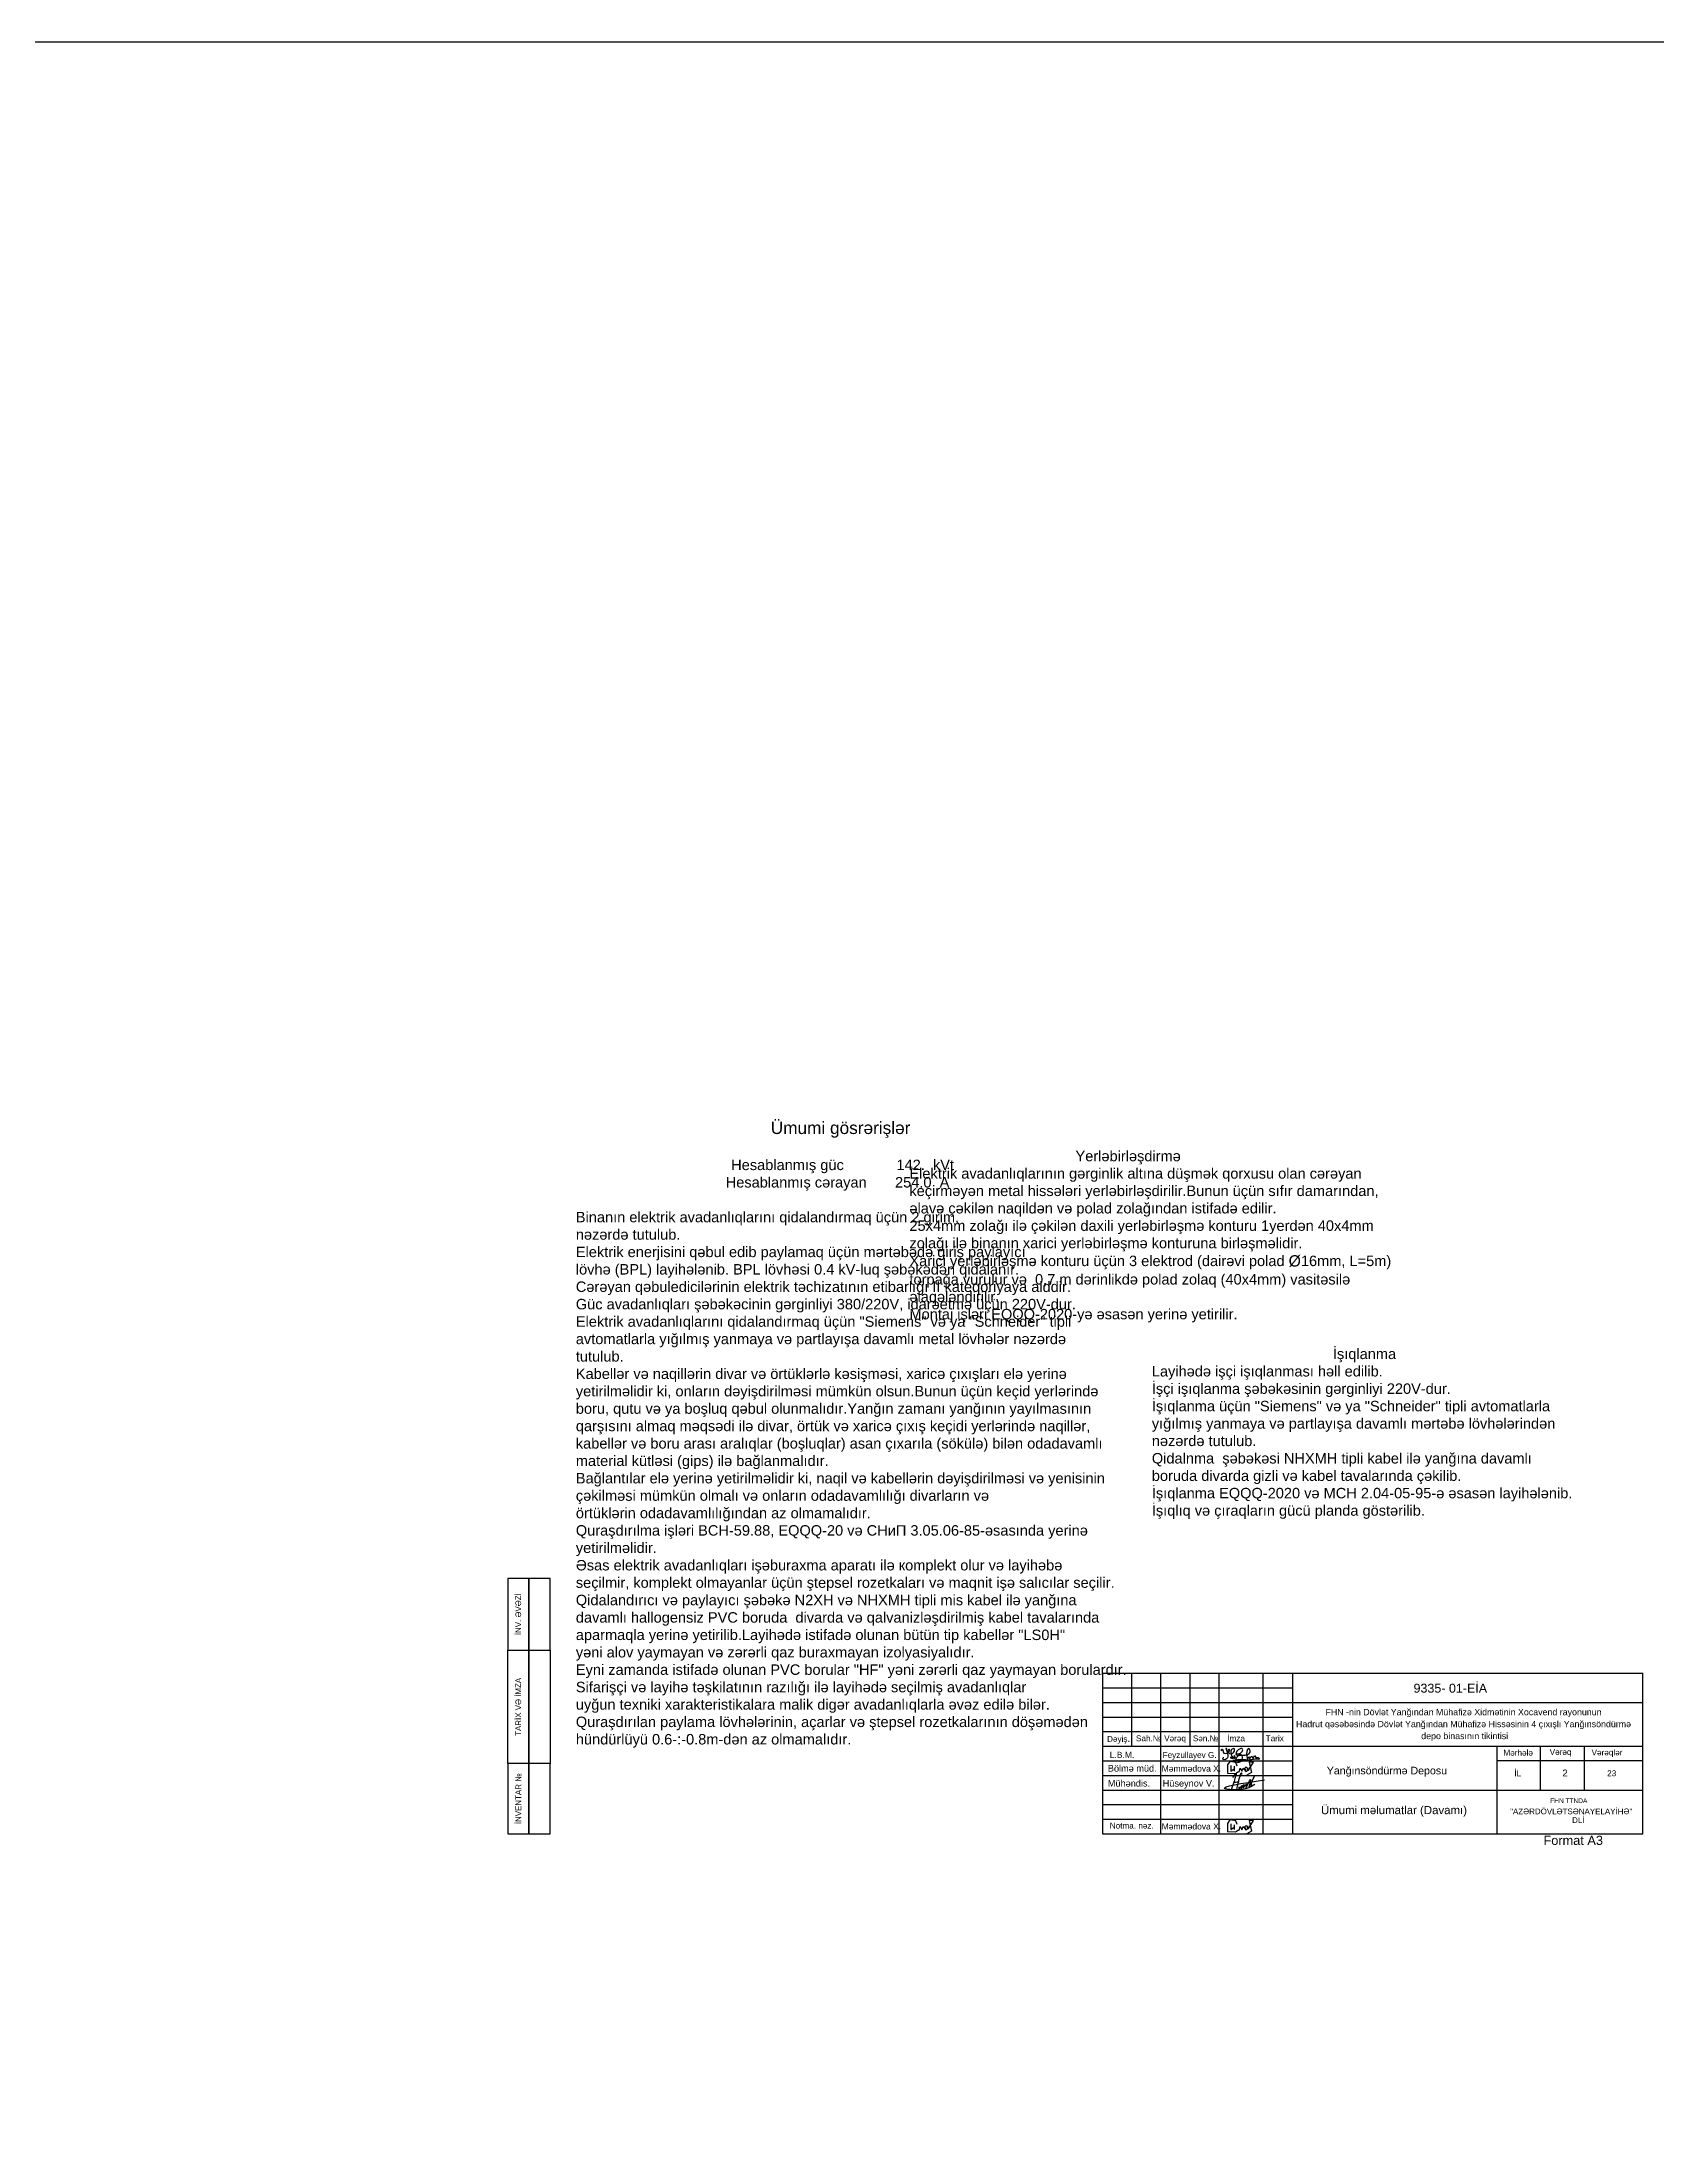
# Model space of a CAD drawing. Header units: millimetres. Extents: x 42452 to 2852333, y -419346 to 834876.
# Drawn here: x 2508144 to 2590596, y 727715 to 834876 of the extents above; entities that cross this region are included whole.
import ezdxf

# ---------------------------------------------------------------- set-up
doc = ezdxf.new("R2010")
doc.units = ezdxf.units.MM
doc.linetypes.add('DUZ', pattern=[0])
for name, color, linetype, lineweight in [('0_memar', 250, 'Continuous', 20), ('0_Ном._пера__1', 7, 'Continuous', 15), ('Stamp Mətn MN', 7, 'Continuous', 13), ('Аннотация - Текст_Ном._пера__1_Ном._пера__7', 7, 'Continuous', 15), ('перегородка', 130, 'Continuous', 20), ('перегородка_Ном._пера__1', 7, 'Continuous', 15), ('Соединение', 5, 'Continuous', 30)]:
    doc.layers.add(name, color=color, linetype=linetype, lineweight=lineweight)
for name, color, linetype in [('Kunc shtampi', 7, 'Continuous'), ('polygon', 5, 'Continuous'), ('ramka', 7, 'Continuous'), ('shtamp cedvel MN', 7, 'Continuous'), ('размер', 7, 'Continuous')]:
    doc.layers.add(name, color=color, linetype=linetype)
doc.styles.add('Arial', font='arial.ttf', dxfattribs={"height": 200})
doc.styles.add('ARİAL', font='arial.ttf')
doc.styles.add('STAMP MƏTN - MN', font='arial.ttf')
doc.styles.get("Standard").update_dxf_attribs({"font": 'arial.ttf'})
doc.styles.add('СГЕНЕРИР_СТИЛЬ_1', font='arial.ttf')
doc.styles.add('СГЕНЕРИР_СТИЛЬ_2', font='')
doc.styles.get('СГЕНЕРИР_СТИЛЬ_2').set_extended_font_data('Arial Unicode MS Кириллический')

# ---------------------------------------------------------------- blocks, each defined once
blk = doc.blocks.new('STAMP - 2 MN')
at = {"layer": 'shtamp cedvel MN'}
blk.add_lwpolyline([(1500, 9000), (750, 9000), (750, 0), (750, 9000), (0, 9000), (0, 6475), (1500, 6475), (1500, 2475), (0, 2475), (0, 0), (1500, 0), (1500, 2475), (0, 2475), (0, 6475), (1500, 6475)], close=True, dxfattribs=at)
at = {"layer": 'Stamp Mətn MN', "char_height": 200, "attachment_point": 5, "rotation": 90, "style": 'STAMP MƏTN - MN'}
for s, insert, width in [('{\\fArial|b0|i0|c238|p34;İNV. }Ə{\\fArial|b0|i0|c238|p34;V}Ə{\\fArial|b0|i0|c238|p34;Zİ}', (375, 7738), 2525), ('{\\fArial|b0|i0|c238|p34;TARİX V}Ə{\\fArial|b0|i0|c238|p34; İMZA}', (375, 4475), 4000), ('{\\fArial|b0|i0|c238|p34;İNVENTAR }№', (375, 1238), 2475)]:
    blk.add_mtext(s, dxfattribs=dict(at, insert=insert, width=width))
blk = doc.blocks.new('55')
at = {"color": 5, "lineweight": 30}
for points, knots in [([(6808805, -690524), (6808750, -690568), (6808216, -691003), (6805386, -690836), (6807954, -690456), (6809491, -690228)], [0, 0, 0, 0, 215.4653406, 2087.6835374, 4876.1184811, 4876.1184811, 4876.1184811, 4876.1184811]), ([(6807301, -690054), (6807380, -689939), (6807723, -689440), (6807293, -690552), (6807199, -690927), (6807191, -690959)], [0, 0, 0, 0, 328.5649542, 1432.6481317, 1536.6414924, 1536.6414924, 1536.6414924, 1536.6414924]), ([(6807358, -690408), (6807470, -690386), (6807596, -690361), (6807720, -690330), (6807732, -690327)], [0, 0, 0, 0, 344.5022914, 383.3665481, 383.3665481, 383.3665481, 383.3665481]), ([(6807568, -690913), (6807734, -690192), (6807904, -689458), (6807900, -689847), (6807900, -689854)], [0, 0, 0, 0, 1128.7189656, 1148.7100529, 1148.7100529, 1148.7100529, 1148.7100529]), ([(6807716, -690698), (6807705, -690775), (6807675, -691004), (6808017, -690413), (6807740, -691044), (6808200, -690308), (6807872, -691036), (6808390, -690235), (6808050, -691132), (6808747, -689639), (6808148, -691347), (6809105, -689320), (6808364, -690768), (6808709, -690576), (6808805, -690524)], [0, 0, 0, 0, 159.1526296, 467.6047078, 669.3408688, 1011.806253, 1243.6370137, 1628.4017999, 1881.8287705, 2512.1989186, 3044.0657258, 3849.863763, 4495.0879919, 4740.9817211, 4740.9817211, 4740.9817211, 4740.9817211])]:
    blk.add_open_spline(points, degree=3, knots=knots, dxfattribs=at)
blk = doc.blocks.new('20')
at = {"color": 7, "lineweight": 25}
for p, q in [((15101137, -7396449), (15122448, -7396449)), ((15101137, -7396449), (15101137, -7402785)), ((15101137, -7402785), (15122448, -7402785))]:
    blk.add_line(p, q, dxfattribs=at)
at = {"layer": 'Kunc shtampi', "ltscale": 0.1}
blk.add_line((15122450, -7402785), (15122450, -7396438), dxfattribs=at)
at = {"layer": 'polygon', "color": 7, "linetype": 'DUZ', "lineweight": 25}
for p, q in [((15122448, -7399905), (15116691, -7399905)), ((15118416, -7401057), (15118416, -7399329)), ((15120144, -7401057), (15120144, -7399329))]:
    blk.add_line(p, q, dxfattribs=at)
at = {"layer": 'перегородка', "color": 5, "lineweight": 30}
for p, q in [((15106063, -7400069), (15106062, -7400388)), ((15106152, -7399933), (15106063, -7400069)), ((15106401, -7399969), (15106152, -7399933)), ((15106192, -7400084), (15106192, -7400313)), ((15106192, -7400084), (15106192, -7400313)), ((15106454, -7400110), (15106401, -7399969)), ((15107086, -7399953), (15106925, -7399953)), ((15106925, -7399953), (15107015, -7400368)), ((15106927, -7400230), (15107086, -7399953)), ((15106062, -7400388), (15106388, -7400401)), ((15106192, -7400313), (15106323, -7400219)), ((15106323, -7400119), (15106323, -7400313)), ((15106388, -7400401), (15106498, -7400325)), ((15106498, -7400325), (15106531, -7400351)), ((15106531, -7400351), (15106567, -7400195)), ((15106567, -7400195), (15106637, -7400317)), ((15106637, -7400317), (15106683, -7400192)), ((15106683, -7400192), (15106784, -7400326)), ((15106749, -7400198), (15106768, -7400171)), ((15106749, -7400198), (15106780, -7400321)), ((15106830, -7400168), (15106768, -7400171)), ((15106780, -7400321), (15106832, -7400311)), ((15106830, -7400168), (15106850, -7400225)), ((15106832, -7400311), (15106856, -7400282)), ((15107015, -7400368), (15106834, -7400474)), ((15106850, -7400225), (15106850, -7400162)), ((15106850, -7400162), (15106856, -7400282)), ((15106856, -7400282), (15106850, -7400225)), ((15106856, -7400282), (15106889, -7400275)), ((15106889, -7400275), (15106927, -7400230)), ((15106063, -7402373), (15106062, -7402692)), ((15106152, -7402237), (15106063, -7402373)), ((15106401, -7402273), (15106152, -7402237)), ((15106192, -7402388), (15106192, -7402617)), ((15106192, -7402388), (15106192, -7402617)), ((15106192, -7402617), (15106323, -7402523)), ((15106323, -7402423), (15106323, -7402617)), ((15106454, -7402414), (15106401, -7402273)), ((15106531, -7402655), (15106567, -7402499)), ((15106567, -7402499), (15106637, -7402621)), ((15106637, -7402621), (15106683, -7402496)), ((15106683, -7402496), (15106784, -7402630)), ((15106749, -7402502), (15106768, -7402475)), ((15106749, -7402502), (15106780, -7402625)), ((15106830, -7402472), (15106768, -7402475)), ((15106830, -7402472), (15106850, -7402529)), ((15106850, -7402529), (15106850, -7402466)), ((15106850, -7402466), (15106856, -7402586)), ((15106856, -7402586), (15106850, -7402529)), ((15106889, -7402579), (15106927, -7402534)), ((15107086, -7402257), (15106925, -7402257)), ((15106925, -7402257), (15107015, -7402672)), ((15106927, -7402534), (15107086, -7402257)), ((15106062, -7402692), (15106388, -7402705)), ((15106388, -7402705), (15106498, -7402629)), ((15106498, -7402629), (15106531, -7402655)), ((15106780, -7402625), (15106832, -7402615)), ((15106832, -7402615), (15106856, -7402586)), ((15107015, -7402672), (15106834, -7402778)), ((15106856, -7402586), (15106889, -7402579))]:
    blk.add_line(p, q, dxfattribs=at)
for points, knots in [([(15105854, -7399506), (15105838, -7399500), (15105805, -7399487), (15105847, -7399413), (15105905, -7399491), (15105849, -7399623), (15106153, -7399643), (15106162, -7399419), (15106042, -7399495), (15106143, -7399660), (15106310, -7399603), (15106340, -7399510), (15106359, -7399413), (15106122, -7399448), (15106203, -7399646), (15106273, -7399814)], [0, 0, 0, 0, 42.223389, 90.051656, 154.549451, 226.6152, 476.644161, 571.28472, 627.013932, 778.672239, 938.454199, 1025.570794, 1091.558705, 1160.21584, 1544.16015, 1544.16015, 1544.16015, 1544.16015]), ([(15106007, -7399409), (15106073, -7399600), (15106152, -7399829), (15105880, -7399880), (15105882, -7399793), (15105905, -7399771), (15105910, -7399766)], [0, 0, 0, 0, 446.334972, 532.702513, 603.278674, 627.196902, 627.196902, 627.196902, 627.196902]), ([(15106007, -7399409), (15106006, -7399405), (15106005, -7399395), (15106027, -7399402), (15106031, -7399412), (15106033, -7399416)], [0, 0, 0, 0, 8.821018, 27.345406, 42.243095, 42.243095, 42.243095, 42.243095]), ([(15107300, -7399848), (15107229, -7399844), (15107106, -7399838), (15106918, -7399890), (15106741, -7399864), (15106546, -7399860), (15106396, -7399873), (15106301, -7399888), (15106276, -7399892)], [0, 0, 0, 0, 211.533539, 367.015626, 577.795063, 738.782103, 953.656981, 1027.737747, 1027.737747, 1027.737747, 1027.737747]), ([(15106295, -7399744), (15106292, -7399758), (15106286, -7399786), (15106327, -7399808), (15106381, -7399781), (15106332, -7399640), (15106351, -7399754), (15106372, -7399792), (15106387, -7399780), (15106385, -7399772), (15106385, -7399769)], [0, 0, 0, 0, 37.910096, 78.738154, 107.34926, 199.254906, 281.250122, 295.344415, 310.564895, 319.310936, 319.310936, 319.310936, 319.310936]), ([(15106401, -7399620), (15106483, -7399625), (15106613, -7399633), (15106712, -7399392), (15106440, -7399437), (15106343, -7399750), (15106675, -7399563), (15106648, -7399925), (15106507, -7399969), (15106352, -7399997), (15106417, -7399855), (15106438, -7399676), (15106619, -7399677), (15106758, -7399678)], [0, 0, 0, 0, 227.188385, 358.071473, 539.665587, 751.927894, 924.503113, 1199.403857, 1282.39891, 1403.270956, 1513.824778, 1614.597802, 1944.904586, 1944.904586, 1944.904586, 1944.904586]), ([(15106758, -7399678), (15106785, -7399676), (15106877, -7399669), (15107004, -7399560), (15106917, -7399391), (15106772, -7399548), (15106848, -7399680), (15106834, -7399875), (15106956, -7399662), (15106900, -7399907), (15107061, -7399627), (15107057, -7399923), (15107138, -7399603), (15107168, -7399822), (15107267, -7399745), (15107351, -7399823), (15107309, -7399841), (15107293, -7399848)], [0, 0, 0, 0, 82.934409, 278.458212, 386.336719, 441.130098, 797.922894, 815.295031, 939.358029, 1010.425899, 1153.318323, 1248.777542, 1391.619055, 1482.772305, 1582.360738, 1652.010665, 1693.923868, 1693.923868, 1693.923868, 1693.923868])]:
    blk.add_open_spline(points, degree=3, knots=knots, dxfattribs=at)
for points in [[(15106295, -7399744), (15106256, -7399756), (15106217, -7399767), (15106178, -7399779)], [(15106178, -7399779), (15106209, -7399791), (15106241, -7399803), (15106273, -7399814)]]:
    blk.add_open_spline(points, degree=3, dxfattribs=at)
at = {"layer": 'размер', "color": 7, "lineweight": 25}
for p, q in [((15102289, -7399329), (15102289, -7396449)), ((15103441, -7402785), (15103441, -7396449)), ((15104592, -7399329), (15104592, -7396449)), ((15105744, -7402785), (15105744, -7396449)), ((15107472, -7402785), (15107472, -7396449)), ((15108624, -7396449), (15108624, -7402785)), ((15101137, -7397025), (15108624, -7397025)), ((15101137, -7397601), (15122448, -7397601)), ((15101137, -7398177), (15108624, -7398177)), ((15101137, -7398753), (15108624, -7398753)), ((15101137, -7399329), (15122448, -7399329)), ((15101137, -7399905), (15108624, -7399905)), ((15116688, -7399329), (15116688, -7402785)), ((15101137, -7400481), (15108624, -7400481)), ((15101137, -7401057), (15122448, -7401057)), ((15101137, -7401633), (15108624, -7401633)), ((15101156, -7402209), (15108624, -7402209))]:
    blk.add_line(p, q, dxfattribs=at)
at = {"color": 1, "lineweight": 25, "xscale": 0.5720132259566115, "yscale": 0.5720132259566115, "zscale": 0.5720132259566115}
blk.add_blockref('55', (11212411, -7005839), dxfattribs=at)
at = {"color": 7, "char_height": 258.17, "width": 5812.24, "attachment_point": 4, "style": 'Arial'}
for s, insert in [('{\\fArial|b0|i0|c238|p34;Bölmə müd.} {\\fArial|b0|i0|c238|p34; \\fArial|b0|i0|c204|p34;\\H0.92962x;Məmmədova\\fArial|b0|i0|c238|p34; X.}', (15101347, -7400201)), ('{\\fArial|b0|i0|c238|p34;Mühəndis.     Hüseynov V\\H0.92962x;.}', (15101347, -7400829))]:
    blk.add_mtext(s, dxfattribs=dict(at, insert=insert))
at = {"color": 7, "lineweight": 25, "attachment_point": 1}
for s, insert, char_height in [('{\\fArial|b0|i0|c238|p34;İ\\fArial|b0|i0|c0|p34;L}', (15117383, -7400280), 230.39), ('23', (15121043, -7400280), 230.4)]:
    blk.add_mtext(s, dxfattribs=dict(at, insert=insert, char_height=char_height))
at = {"insert": (15115876, -7403826), "char_height": 360, "width": 22250.72, "attachment_point": 7, "style": 'ARİAL'}
blk.add_mtext('{\\fArial|b0|i0|c238|p34;                   Format A3\\L\\P} ', dxfattribs=at)
at = {"layer": '0_memar', "color": 0, "linetype": 'Continuous', "insert": (15115376, -7398491), "char_height": 249.57, "width": 13538.5, "attachment_point": 5, "line_spacing_factor": 1.132501, "style": 'СГЕНЕРИР_СТИЛЬ_1'}
blk.add_mtext('{\\C7;FHN -nin Dövlət Yanğından Mühafizə Xidmətinin \\fArial|b0|i0|c238|p38;Xocavend\\fArial|b0|i0|c204|p38; \\fArial|b0|i0|c238|p38;rayonunun\\fArial|b0|i0|c204|p38; \\fArial|b0|i0|c238|p38;\\PHadrut qəsəbəsində \\fArial|b0|i0|c204|p38;Dövlət Yanğından Mühafizə Hissəsinin 4 \\fArial|b0|i0|c238|p38;çıxışlı Y\\fArial|b0|i0|c204|p38;anğınsöndürmə\\fArial|b0|i0|c238|p38;\\P \\fArial|b0|i0|c204|p38;depo\\fArial|b0|i0|c238|p38; binasının\\fArial|b0|i0|c204|p34; tikintisi}', dxfattribs=at)
at = {"layer": '0_memar', "color": 0, "linetype": 'Continuous', "insert": (15112355, -7400528), "char_height": 299.48, "attachment_point": 8, "style": 'СГЕНЕРИР_СТИЛЬ_1'}
blk.add_mtext('{Yanğınsöndürmə Deposu}', dxfattribs=at)
at = {"layer": '0_Ном._пера__1', "linetype": 'Continuous', "attachment_point": 1, "style": 'СГЕНЕРИР_СТИЛЬ_2'}
for s, insert, char_height in [('{Mərhələ}', (15116950, -7399469), 231), ('{Vərəq}', (15118775, -7399440), 231), ('{Vərəqlər}', (15120428, -7399458), 231), (' {\\fArial|b0|i0|c0|p34;     \\H0.88889x;                FHN TTNDA}', (15117167, -7401383), 207.94)]:
    blk.add_mtext(s, dxfattribs=dict(at, insert=insert, char_height=char_height))
at = {"layer": '0_Ном._пера__1', "linetype": 'Continuous', "insert": (15117216, -7401786), "char_height": 225, "width": 5999.56, "attachment_point": 1, "line_spacing_factor": 0.920624, "style": 'СГЕНЕРИР_СТИЛЬ_2'}
blk.add_mtext('{\\fArial|b0|i0|c0|p34;"AZƏRDÖVLƏTSƏNAYELAYİHƏ"\\P                            DLİ}', dxfattribs=at)
at = {"layer": 'ramka', "color": 7, "lineweight": 25, "ltscale": 0.4, "attachment_point": 1, "style": 'Arial'}
for s, insert, char_height, width in [('  {\\H1.0417x;L.B.M.            \\fArial|b0|i0|c204|p38;\\H0.95997x;\\C256;Feyzullayev \\fArial|b0|i0|c0|p38;G\\fArial|b0|i0|c204|p38;.}', (15101242, -7399549), 230.392, 6041.47), ('Notma. nəz.', (15101422, -7402344), 230.39, 2251.06), ('{\\H0.92962x;Məmmədova\\fArial|b0|i0|c238|p34; X.}', (15103470, -7402370), 258.17, 2820.28)]:
    blk.add_mtext(s, dxfattribs=dict(at, insert=insert, char_height=char_height, width=width))
at = {"layer": 'перегородка', "color": 7, "lineweight": 25, "char_height": 287.99, "attachment_point": 1, "style": 'Arial'}
for s, insert in [('\\H0.8x;Dəyiş\\H1.25x;.', (15101316, -7398869)), ('\\H0.8x;Sah.№', (15102456, -7398902)), ('\\H0.8x;Vərəq', (15103568, -7398902)), ('\\H0.8x;Sən.№', (15104700, -7398902)), ('\\H0.8x;İmza', (15106056, -7398902)), ('\\H0.8x;Tarix', (15107573, -7398902))]:
    blk.add_mtext(s, dxfattribs=dict(at, insert=insert))
at = {"layer": 'перегородка_Ном._пера__1', "linetype": 'Continuous', "insert": (15113268, -7396864), "char_height": 352.637, "attachment_point": 1, "style": 'СГЕНЕРИР_СТИЛЬ_2'}
blk.add_mtext('{\\fArial|b0|i0|c204|p38; 9\\fArial|b0|i0|c238|p38;335\\fArial|b0|i0|c204|p38;- 01-\\fArial|b0|i0|c238|p38;EİA}', dxfattribs=at)

msp = doc.modelspace()

# ---------------------------------------------------------------- linework, layer by layer
at = {"layer": 'Соединение'}
msp.add_lwpolyline([(2276980.5718, 834875.73029), (2852332.64562, 834875.73029), (2852332.64562, 24425.68695), (2276980.5718, 24425.68695)], close=True, dxfattribs=at)

# ---------------------------------------------------------------- block references
at = {"lineweight": 40, "xscale": 1.294169800868891, "yscale": 1.294169800868891, "zscale": 1.294169800868891}
msp.add_blockref('20', (-16981146.97239, 10323898.56437), dxfattribs=at)
at = {"layer": 'shtamp cedvel MN', "xscale": 1.448780487799819, "yscale": 1.448780487799819, "zscale": 1.448780487799819}
msp.add_blockref('STAMP - 2 MN', (2531919.58867, 743437.46297), dxfattribs=at)

# ---------------------------------------------------------------- texts
at = {"color": 7, "lineweight": 25, "insert": (2585621.25928, 746545.23617), "char_height": 350, "width": 560.3355191, "attachment_point": 4, "style": 'Arial'}
msp.add_mtext('\\pxqc;{\\fArial|b0|i0|c238|p34;2}', dxfattribs=at)
at = {"color": 7, "lineweight": 25, "insert": (2573439.71151, 744589.81415), "char_height": 354.518413, "attachment_point": 4, "style": 'Arial'}
msp.add_mtext('{\\H1.1781x;Ümumi \\fArial|b0|i0|c238|p34;məlumatlar (Davamı)}', dxfattribs=at)
at = {"layer": 'Аннотация - Текст_Ном._пера__1_Ном._пера__7', "linetype": 'Continuous', "lineweight": 25, "char_height": 532.79849318, "attachment_point": 5, "style": 'Arial'}
for s, insert, width in [('{\\H1.1809x;\\C7;Ümumi gösrəri\\fArial|b0|i0|c238|p34;ş\\fArial|b0|i0|c204|p34;lər\\fArial|b0|i0|c238|p34;\\H0.84683x;\\P\\A1;\\C256;\\P Hesablanmış\\fArial|b0|i0|c204|p34; güc             142\\fArial|b0|i0|c238|p34;.\\fArial|b0|i0|c204|p34;  kVt\\P\\pxql;                             \\fArial|b0|i0|c238|p34;        \\fArial|b0|i0|c204|p34;Hesablanmış \\fArial|b0|i0|c238|p34;cərayan\\fArial|b0|i0|c204|p34;       254\\fArial|b0|i0|c238|p34;.0\\fArial|b0|i0|c204|p34;  \\fArial|b0|i0|c238|p34;A\\P\\fArial|b0|i0|c204|p34;\\PBinanın elektrik avadanlıqlarını qidalandırmaq üçün \\fArial|b0|i0|c238|p34;2\\fArial|b0|i0|c204|p34; girim, \\fArial|b0|i0|c238|p34;\\P\\fArial|b0|i0|c204|p34;nəzərdə tutulub.  \\PElektrik enerjisini qəbul edib paylamaq üçün mərtəbədə \\A0;\\C7;giriş \\A1;\\C256;paylayıcı \\fArial|b0|i0|c238|p34;\\P\\fArial|b0|i0|c204|p34;lövhə (\\A0;\\C7;BPL\\A1;\\C256;) layihələnib. \\A0;\\C7;BPL\\A1;\\C256; lövhəsi 0.4 kV-luq şəbəkədən qidalanır.\\PCərəyan qəbuledicilərinin elektrik təchizatının etibarlığı I\\H0.99998x;I kаteqoriyaya аiddir.\\PGüc аvadanlıqları şəbəkəcinin gərginliyi 380/220V, idarəetmə üçün 220V-dur.\\PЕlektrik avadanlıqlarını qidalandırmaq üçün "Siemens" və ya "Schneider" tipli   аvtomatlarla yığılmış yanmaya və partlayışa davamlı metal lövhələr nəzərdə tutulub.\\P\\A0;\\C7;Kabellər və naqillərin divar və örtüklərlə kəsişməsi, xaricə çıxışları elə yerinə yetirilməlidir ki, onların dəyişdirilməsi mümkün olsun.Bunun üçün keçid yerlərində boru, qutu və ya boşluq qəbul olunmalıdır.Yanğın zamanı yanğının yayılmasının qarşısını almaq məqsədi ilə divar, örtük və xaricə çıxış keçidi yerlərində naqillər, kabellər və boru arası aralıqlar (boşluqlar) asan çıxarıla (sökülə) bilən odadavamlı material kütləsi (gips) ilə bağlanmalıdır.\\PBağlantılar elə yerinə yetirilməlidir ki, naqil və kabellərin dəyişdirilməsi və yenisinin çəkilməsi mümkün olmalı və onların odadavamlılığı divarların və\\Pörtüklərin odadavamlılığından az olmamalıdır.\\fArial|b0|i0|c238|p34;\\P\\fArial|b0|i0|c204|p34;Quraşdırılma işləri ВСН-59.88,\\fArial|b0|i0|c238|p34; \\fArial|b0|i0|c204|p34;EQQQ-20 və СНиП 3.05.06-85-əsasında yerinə yetirilməlidir. \\A1;\\C256;\\PƏsas elektrik аvadanlıqları işəburaxma aparatı ilə коmplekt olur və layihəbə\\Pseçilmir, komplekt оlmayanlar üçün ştepsel rozetkaları və maqnit işə salıcılar seçilir. \\PQidalandırıcı və paylayıcı şəbəkə N2XH və \\A0;\\C0;NHXMH\\A1;\\C256; tipli mis kabel ilə yanğına davamlı hallogensiz PVC boruda  divarda və qalvanizləşdirilmiş kabel tavalarında aparmaqla yerinə yetirilib.Layihədə istifadə olunan bütün tip kabellər "LS0H"\\Pyəni alov yaymayan və zərərli qaz buraxmayan izolyasiyalıdır.\\PEyni zamanda istifadə olunan PVC borular "HF" yəni zərərli qaz yaymayan borulardır.\\fArial|b0|i0|c238|p34;\\P\\A0;\\fArial|b0|i0|c204|p34;\\H0.99998x;\\C7;Sifarişçi və layihə təşkilatının razılığı ilə layihədə seçilmiş avadanlıqlar\\Puyğun texniki xarakteristikalara malik digər avadanlıqlarla əvəz edilə bilər.\\P\\fArial|b0|i0|c238|p34;\\C256;Q\\fArial|b0|i0|c204|p34;uraşdırılan paylama lövhələrinin, açarlar və ştepsel rozetkalarının döşəmədən hündürlüyü \\fArial|b0|i0|c238|p34;0.6-:-\\fArial|b0|i0|c204|p34;0.8m-dən az olmamalıdır.}', (2548913.54706, 763809.72401), 27029.7744375), ('\\A1;{\\L\\P}İşıqlanma\\P\\pxql;Layihədə işçi işıqlanması həll еdilib.{\\fArial|b0|i0|c238|p34;\\P}İşçi işıqlanma şəbəkəsinin gərginliyi 220V-dur.\\Pİşıqlanma üçün "Siemens" və ya "Schneider" tipli аvtomatlarla yığılmış yanmaya və partlayışa davamlı mərtəbə lövhələrindən nəzərdə tutulub.\\PQidalnma  şəbəkəsi {\\A0;\\C0;NHXMH} tipli kabel ilə yanğına davamlı boruda{\\fArial|b0|i0|c238|p34; }divarda gizli və kabel tavalarında çəkilib. \\Pİşıqlanma EQQQ-2020 və MCH 2.04-05-95-ə əsasən layihələnib.  \\Pİşıqlıq və çıraqların gücü planda gö{\\fArial|b0|i0|c238|p34;stərilib.}', (2575663.16452, 764298.61761), 21717.5967668)]:
    msp.add_mtext(s, dxfattribs=dict(at, insert=insert, width=width))
at = {"layer": 'Аннотация - Текст_Ном._пера__1_Ном._пера__7', "linetype": 'Continuous', "lineweight": 25, "insert": (2564832.00326, 773912.63859), "char_height": 532.79849318, "attachment_point": 5, "style": 'Arial'}
msp.add_mtext('\\A1;\\pxql;                                         Yerləbirləşdirmə\\PЕlektrik avadanlıqlarının gərginlik altına düşmək qorxusu olan cərəyan\\Pkeçirməyən metal hissələri yerləbirləşdirilir.Bunun üçün sıfır damarından,\\Pəlavə çəkilən naqildən və polad zolağından istifadə edilir. \\P25х4mm zolağı ilə çəkilən daxili yerləbirləşmə konturu 1yerdən 40х4mm \\Pzolağı ilə binanın xarici yerləbirləşmə konturuna birləşməlidir.\\PXarici yerləbirləşmə konturu üçün 3 elektrod (dairəvi polad {\\A0;\\H1.0833x;Ø\\A1;\\H0.92311x;16mm, L=\\fArial|b0|i0|c238|p34;5\\fArial|b0|i0|c204|p34;m) \\Ptorpağa vurulur və  0,7 m dərinlikdə polad zolaq (40х4mm) vasitəsilə\\Pəlaqələndirilir.\\P\\H0.99999x;Моntaj işləri EQQQ-2020-yə əsasən yerinə yetirilir.}', dxfattribs=at)

doc.saveas('drawing.dxf')
